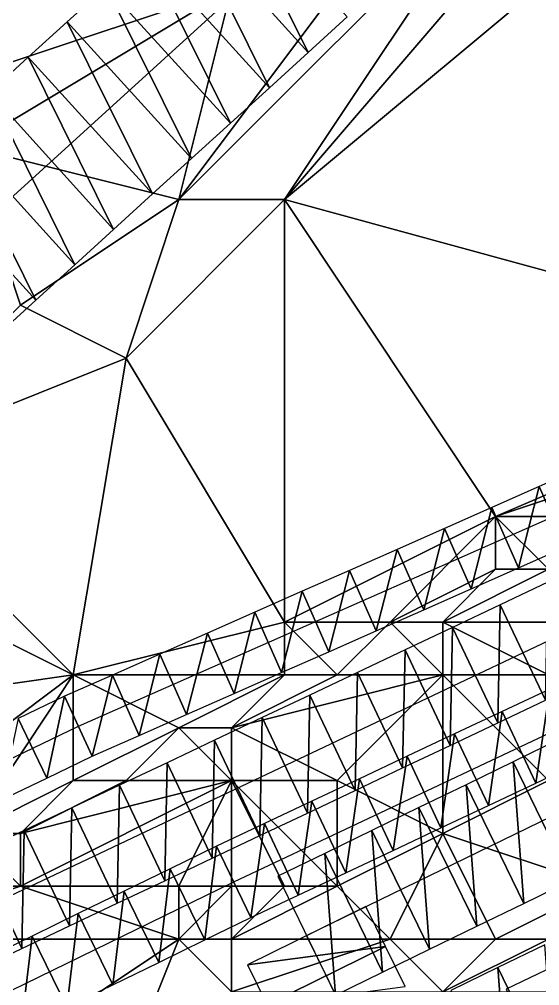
# Model space of a CAD drawing. Header units: metres. Extents: x -1103 to 901, y -902 to 905.
# Drawn here: x -344.04 to -324.33, y 60.23 to 96.83 of the extents above; entities that cross this region are included whole.
import ezdxf

# ---------------------------------------------------------------- set-up
doc = ezdxf.new("R2010")
doc.units = ezdxf.units.M
for name, color, linetype in [('OSM_PATH_AXES', 30, 'CONTINUOUS'), ('OSM_PATH_SURFACE', 30, 'CONTINUOUS'), ('OSM_ROAD_AXES', 2, 'CONTINUOUS'), ('OSM_ROAD_SURFACE', 9, 'CONTINUOUS'), ('OSM_TERRAIN', 3, 'CONTINUOUS')]:
    doc.layers.add(name, color=color, linetype=linetype)

msp = doc.modelspace()

# ---------------------------------------------------------------- linework, layer by layer
at = {"layer": 'OSM_PATH_AXES'}
msp.add_polyline3d([(-364.453, 59.153, 16.179), (-341.804, 70.058, 13.161), (-295.102, 90.683, 15.142), (-263.51, 105.447, 16.234), (-230.957, 122.599, 15.848), (-202.516, 135.793, 14.359), (-165.64, 145.503, 14.643), (-151.049, 149.34, 14.507), (-121.105, 157.215, 17.198), (-120.32, 157.425, 17.314), (-92.741, 166.36, 19.621), (-57.524, 175.683, 15.839), (-38.357, 180.704, 12.909), (-12.038, 188.18, 11.367), (16.216, 197.834, 13.39), (43.983, 204.945, 16.196), (54.55, 206.195, 16.411), (69.683, 208.506, 16.69), (127.826, 210.906, 16.029), (196.458, 197.69, 10.186)], dxfattribs=at)
at = {"layer": 'OSM_PATH_SURFACE'}
for points in [[(-323.336, 76.847, 13.014), (-322.55, 79.927, 13.542), (-324.346, 79.134, 13.431)], [(-325.133, 76.054, 13.021), (-324.346, 79.134, 13.431), (-326.143, 78.341, 13.32)], [(-325.133, 76.054, 13.021), (-323.336, 76.847, 13.014), (-324.346, 79.134, 13.431)], [(-326.929, 75.26, 13.053), (-326.143, 78.341, 13.32), (-327.939, 77.547, 13.289)], [(-326.929, 75.26, 13.053), (-325.133, 76.054, 13.021), (-326.143, 78.341, 13.32)], [(-328.725, 74.467, 13.063), (-327.939, 77.547, 13.289), (-329.735, 76.754, 13.26)], [(-328.725, 74.467, 13.063), (-326.929, 75.26, 13.053), (-327.939, 77.547, 13.289)], [(-330.521, 73.674, 13.032), (-329.735, 76.754, 13.26), (-331.531, 75.961, 13.231)], [(-330.521, 73.674, 13.032), (-328.725, 74.467, 13.063), (-329.735, 76.754, 13.26)], [(-332.317, 72.881, 12.796), (-331.531, 75.961, 13.231), (-333.327, 75.167, 13.202)], [(-332.317, 72.881, 12.796), (-330.521, 73.674, 13.032), (-331.531, 75.961, 13.231)], [(-334.114, 72.087, 13.071), (-333.327, 75.167, 13.202), (-335.124, 74.374, 13.172)], [(-334.114, 72.087, 13.071), (-332.317, 72.881, 12.796), (-333.327, 75.167, 13.202)], [(-335.91, 71.294, 13.088), (-335.124, 74.374, 13.172), (-336.92, 73.581, 13.17)], [(-335.91, 71.294, 13.088), (-334.114, 72.087, 13.071), (-335.124, 74.374, 13.172)], [(-337.706, 70.501, 13.104), (-336.92, 73.581, 13.17), (-338.716, 72.788, 13.171)], [(-337.706, 70.501, 13.104), (-335.91, 71.294, 13.088), (-336.92, 73.581, 13.17)], [(-339.502, 69.707, 13.156), (-338.716, 72.788, 13.171), (-340.512, 71.994, 13.205)], [(-339.502, 69.707, 13.156), (-337.706, 70.501, 13.104), (-338.716, 72.788, 13.171)], [(-341.28, 68.923, 13.228), (-340.512, 71.994, 13.205), (-342.327, 71.193, 13.268)], [(-341.28, 68.923, 13.228), (-339.502, 69.707, 13.156), (-340.512, 71.994, 13.205)], [(-343.004, 68.093, 13.342), (-342.327, 71.193, 13.268), (-344.088, 70.345, 13.451)], [(-343.004, 68.093, 13.342), (-341.28, 68.923, 13.228), (-342.327, 71.193, 13.268)], [(-344.746, 67.254, 13.488), (-343.004, 68.093, 13.342), (-344.088, 70.345, 13.451)]]:
    msp.add_3dface(points, dxfattribs=at)
at = {"layer": 'OSM_ROAD_AXES'}
for points in [[(-370.819, 47.165, 17.241), (-335.923, 64.163, 12.317), (-224.192, 116.849, 14.848), (-198.249, 125.232, 13.23), (-152.763, 138.735, 13.315), (-145.379, 140.891, 13.6), (-102.955, 153.311, 16.503), (-45.442, 167.599, 12.299), (-35.737, 170.397, 10.915), (4.521, 182.031, 11.083), (38.467, 191.453, 15.186), (65.748, 194.992, 16.796), (114.075, 197.646, 15.56), (161.506, 194.251, 12.963)], [(-402.908, 37.223, 20.81), (-369.836, 66.994, 16.965), (-359.047, 76.715, 15.212), (-244.012, 181.29, 16.961)], [(-402.908, 37.223, 20.81), (-384.471, 44.655, 19.757), (-234.815, 115.566, 15.266), (-198.127, 130.982, 13.763)], [(-333.159, 62.128, 11.757), (-226.171, 114.162, 14.56), (-223.186, 108.09, 13.762), (-330.175, 56.068, 11.234), (-333.159, 62.128, 11.757)]]:
    msp.add_polyline3d(points, dxfattribs=at)
at = {"layer": 'OSM_ROAD_SURFACE'}
for points in [[(-333.096, 95.576, 16.472), (-336.33, 102.097, 16.934), (-337.805, 100.756, 16.664)], [(-333.096, 95.576, 16.472), (-331.621, 96.917, 16.782), (-336.33, 102.097, 16.934)], [(-334.571, 94.236, 16.162), (-337.805, 100.756, 16.664), (-339.279, 99.415, 16.409)], [(-334.571, 94.236, 16.162), (-333.096, 95.576, 16.472), (-337.805, 100.756, 16.664)], [(-336.046, 92.895, 15.885), (-339.279, 99.415, 16.409), (-340.754, 98.075, 16.179)], [(-336.046, 92.895, 15.885), (-334.571, 94.236, 16.162), (-339.279, 99.415, 16.409)], [(-337.52, 91.554, 15.647), (-340.754, 98.075, 16.179), (-342.229, 96.734, 15.948)], [(-337.52, 91.554, 15.647), (-336.046, 92.895, 15.885), (-340.754, 98.075, 16.179)], [(-338.995, 90.214, 15.476), (-342.229, 96.734, 15.948), (-343.704, 95.393, 15.718)], [(-338.995, 90.214, 15.476), (-337.52, 91.554, 15.647), (-342.229, 96.734, 15.948)], [(-340.47, 88.873, 15.35), (-343.704, 95.393, 15.718), (-345.179, 94.053, 15.482)], [(-340.47, 88.873, 15.35), (-338.995, 90.214, 15.476), (-343.704, 95.393, 15.718)], [(-341.945, 87.532, 15.224), (-345.179, 94.053, 15.482), (-346.654, 92.712, 15.247)], [(-341.945, 87.532, 15.224), (-340.47, 88.873, 15.35), (-345.179, 94.053, 15.482)], [(-343.42, 86.191, 15.065), (-346.654, 92.712, 15.247), (-348.128, 91.371, 15.094)], [(-343.42, 86.191, 15.065), (-341.945, 87.532, 15.224), (-346.654, 92.712, 15.247)], [(-344.895, 84.851, 14.983), (-343.42, 86.191, 15.065), (-348.128, 91.371, 15.094)], [(-324.113, 71.041, 12.397), (-324.022, 75.51, 12.683), (-325.825, 74.656, 12.625)], [(-325.916, 70.187, 12.2), (-325.825, 74.656, 12.625), (-327.628, 73.801, 12.57)], [(-325.916, 70.187, 12.2), (-324.113, 71.041, 12.397), (-325.825, 74.656, 12.625)], [(-327.719, 69.332, 12.192), (-327.628, 73.801, 12.57), (-329.432, 72.947, 12.792)], [(-327.719, 69.332, 12.192), (-325.916, 70.187, 12.2), (-327.628, 73.801, 12.57)], [(-329.522, 68.478, 12.292), (-329.432, 72.947, 12.792), (-331.235, 72.093, 12.556)], [(-329.522, 68.478, 12.292), (-327.719, 69.332, 12.192), (-329.432, 72.947, 12.792)], [(-331.325, 67.624, 12.405), (-331.235, 72.093, 12.556), (-333.038, 71.238, 12.553)], [(-331.325, 67.624, 12.405), (-329.522, 68.478, 12.292), (-331.235, 72.093, 12.556)], [(-324.471, 67.905, 11.829), (-323.948, 71.468, 12.477), (-325.75, 70.619, 12.287)], [(-324.471, 67.905, 11.829), (-322.668, 68.755, 11.851), (-323.948, 71.468, 12.477)], [(-333.128, 66.769, 12.363), (-333.038, 71.238, 12.553), (-334.841, 70.384, 12.579)], [(-333.128, 66.769, 12.363), (-331.325, 67.624, 12.405), (-333.038, 71.238, 12.553)], [(-334.931, 65.915, 12.466), (-334.841, 70.384, 12.579), (-336.644, 69.53, 12.763)], [(-334.931, 65.915, 12.466), (-333.128, 66.769, 12.363), (-334.841, 70.384, 12.579)], [(-326.273, 67.055, 11.843), (-325.75, 70.619, 12.287), (-327.552, 69.769, 12.232)], [(-326.273, 67.055, 11.843), (-324.471, 67.905, 11.829), (-325.75, 70.619, 12.287)], [(-336.734, 65.061, 12.471), (-336.644, 69.53, 12.763), (-338.447, 68.675, 12.84)], [(-336.734, 65.061, 12.471), (-334.931, 65.915, 12.466), (-336.644, 69.53, 12.763)], [(-328.075, 66.206, 11.86), (-327.552, 69.769, 12.232), (-329.354, 68.919, 12.322)], [(-328.075, 66.206, 11.86), (-326.273, 67.055, 11.843), (-327.552, 69.769, 12.232)], [(-323.15, 64.216, 11.743), (-323.554, 69.58, 12.081), (-325.337, 68.713, 11.975)], [(-329.877, 65.356, 11.892), (-329.354, 68.919, 12.322), (-331.156, 68.069, 12.438)], [(-329.877, 65.356, 11.892), (-328.075, 66.206, 11.86), (-329.354, 68.919, 12.322)], [(-338.537, 64.206, 12.539), (-338.447, 68.675, 12.84), (-340.25, 67.821, 12.778)], [(-338.537, 64.206, 12.539), (-336.734, 65.061, 12.471), (-338.447, 68.675, 12.84)], [(-324.934, 63.349, 11.741), (-325.337, 68.713, 11.975), (-327.12, 67.845, 11.985)], [(-324.934, 63.349, 11.741), (-323.15, 64.216, 11.743), (-325.337, 68.713, 11.975)], [(-331.679, 64.506, 11.914), (-331.156, 68.069, 12.438), (-332.958, 67.219, 12.433)], [(-331.679, 64.506, 11.914), (-329.877, 65.356, 11.892), (-331.156, 68.069, 12.438)], [(-340.34, 63.352, 12.789), (-340.25, 67.821, 12.778), (-342.053, 66.967, 12.913)], [(-340.34, 63.352, 12.789), (-338.537, 64.206, 12.539), (-340.25, 67.821, 12.778)], [(-326.717, 62.482, 11.751), (-327.12, 67.845, 11.985), (-328.903, 66.978, 12.047)], [(-326.717, 62.482, 11.751), (-324.934, 63.349, 11.741), (-327.12, 67.845, 11.985)], [(-342.143, 62.498, 13.039), (-342.053, 66.967, 12.913), (-343.856, 66.112, 13.065)], [(-342.143, 62.498, 13.039), (-340.34, 63.352, 12.789), (-342.053, 66.967, 12.913)], [(-333.481, 63.656, 12.012), (-332.958, 67.219, 12.433), (-334.761, 66.37, 12.424)], [(-333.481, 63.656, 12.012), (-331.679, 64.506, 11.914), (-332.958, 67.219, 12.433)], [(-328.5, 61.615, 11.682), (-328.903, 66.978, 12.047), (-330.687, 66.111, 12.093)], [(-328.5, 61.615, 11.682), (-326.717, 62.482, 11.751), (-328.903, 66.978, 12.047)], [(-335.275, 62.811, 11.976), (-334.761, 66.37, 12.424), (-336.571, 65.516, 12.5)], [(-335.275, 62.811, 11.976), (-333.481, 63.656, 12.012), (-334.761, 66.37, 12.424)], [(-343.947, 61.643, 13.261), (-343.856, 66.112, 13.065), (-345.659, 65.258, 13.474)], [(-343.947, 61.643, 13.261), (-342.143, 62.498, 13.039), (-343.856, 66.112, 13.065)], [(-330.283, 60.747, 11.535), (-330.687, 66.111, 12.093), (-332.47, 65.244, 12.084)], [(-330.283, 60.747, 11.535), (-328.5, 61.615, 11.682), (-330.687, 66.111, 12.093)], [(-337.011, 61.965, 12.163), (-336.571, 65.516, 12.5), (-338.325, 64.662, 12.567)], [(-337.011, 61.965, 12.163), (-335.275, 62.811, 11.976), (-336.571, 65.516, 12.5)], [(-345.75, 60.789, 13.478), (-343.947, 61.643, 13.261), (-345.659, 65.258, 13.474)], [(-332.066, 59.88, 11.471), (-332.47, 65.244, 12.084), (-334.253, 64.377, 12.328)], [(-332.066, 59.88, 11.471), (-330.283, 60.747, 11.535), (-332.47, 65.244, 12.084)], [(-338.756, 61.115, 12.604), (-338.325, 64.662, 12.567), (-340.069, 63.812, 12.727)], [(-338.756, 61.115, 12.604), (-337.011, 61.965, 12.163), (-338.325, 64.662, 12.567)], [(-340.501, 60.265, 12.854), (-340.069, 63.812, 12.727), (-341.814, 62.962, 12.994)], [(-340.501, 60.265, 12.854), (-338.756, 61.115, 12.604), (-340.069, 63.812, 12.727)], [(-342.245, 59.415, 13.073), (-341.814, 62.962, 12.994), (-343.559, 62.112, 13.212)], [(-342.245, 59.415, 13.073), (-340.501, 60.265, 12.854), (-341.814, 62.962, 12.994)], [(-330.171, 61.718, 11.793), (-330.917, 63.233, 11.856), (-335.402, 61.024, 11.784)], [(-343.99, 58.565, 13.283), (-343.559, 62.112, 13.212), (-345.304, 61.262, 13.423)], [(-343.99, 58.565, 13.283), (-342.245, 59.415, 13.073), (-343.559, 62.112, 13.212)], [(-330.171, 61.718, 11.793), (-335.402, 61.024, 11.784), (-334.656, 59.509, 11.674)], [(-329.424, 60.203, 11.315), (-330.171, 61.718, 11.793), (-334.656, 59.509, 11.674)], [(-324.136, 61.785, 11.082), (-325.919, 60.917, 11.112), (-323.732, 56.421, 11.06)], [(-345.735, 57.715, 13.493), (-343.99, 58.565, 13.283), (-345.304, 61.262, 13.423)], [(-325.919, 60.917, 11.112), (-327.702, 60.05, 11.143), (-325.515, 55.554, 10.989)], [(-325.919, 60.917, 11.112), (-325.515, 55.554, 10.989), (-323.732, 56.421, 11.06)], [(-323.81, 60.963, 11.117), (-325.605, 60.106, 11.148), (-324.314, 57.399, 11.085)]]:
    msp.add_3dface(points, dxfattribs=at)
at = {"layer": 'OSM_TERRAIN'}
for points in [[(-312, 84, 14.02), (-310, 110, 18.431), (-334, 90, 15.116)], [(-334, 90, 15.116), (-310, 110, 18.431), (-322, 104, 18.27)], [(-334, 90, 15.116), (-322, 104, 18.27), (-326, 102, 17.916)], [(-336, 98, 16.017), (-342, 102, 16.918), (-354, 92, 15.219)], [(-354, 92, 15.219), (-342, 102, 16.918), (-346, 102, 16.668)], [(-334, 90, 15.116), (-326, 102, 17.916), (-338, 90, 15.481)], [(-338, 90, 15.481), (-326, 102, 17.916), (-332, 98, 16.538)], [(-346, 92, 15.04), (-336, 98, 16.017), (-354, 92, 15.219)], [(-338, 90, 15.481), (-336, 98, 16.017), (-346, 92, 15.04)], [(-338, 90, 15.481), (-332, 98, 16.538), (-336, 98, 16.017)], [(-350, 80, 14.732), (-344, 86, 15.007), (-346, 92, 15.04)], [(-346, 92, 15.04), (-344, 86, 15.007), (-338, 90, 15.481)], [(-344, 86, 15.007), (-340, 84, 14.402), (-338, 90, 15.481)], [(-340, 84, 14.402), (-334, 74, 12.996), (-334, 90, 15.116)], [(-340, 84, 14.402), (-334, 90, 15.116), (-338, 90, 15.481)], [(-334, 74, 12.996), (-326, 78, 13.186), (-334, 90, 15.116)], [(-326, 78, 13.186), (-312, 84, 14.02), (-334, 90, 15.116)], [(-350, 80, 14.732), (-340, 84, 14.402), (-344, 86, 15.007)], [(-350, 80, 14.732), (-342, 72, 13.157), (-340, 84, 14.402)], [(-342, 72, 13.157), (-334, 74, 12.996), (-340, 84, 14.402)], [(-326, 78, 13.186), (-320, 80, 13.45), (-312, 84, 14.02)], [(-342, 72, 13.157), (-350, 80, 14.732), (-354, 78, 14.817)], [(-320, 78, 13.405), (-320, 80, 13.45), (-326, 78, 13.186)], [(-356, 70, 14.593), (-342, 72, 13.157), (-354, 78, 14.817)], [(-334, 74, 12.996), (-330, 74, 13.046), (-326, 78, 13.186)], [(-330, 74, 13.046), (-326, 76, 13.16), (-326, 78, 13.186)], [(-326, 76, 13.16), (-324, 76, 12.653), (-326, 78, 13.186)], [(-324, 76, 12.653), (-320, 78, 13.405), (-326, 78, 13.186)], [(-330, 74, 13.046), (-328, 74, 12.519), (-326, 76, 13.16)], [(-328, 74, 12.519), (-324, 76, 12.653), (-326, 76, 13.16)], [(-328, 74, 12.519), (-322, 74, 12.6), (-324, 76, 12.653)], [(-342, 72, 13.157), (-334, 72, 12.988), (-334, 74, 12.996)], [(-334, 72, 12.988), (-332, 72, 12.483), (-334, 74, 12.996)], [(-332, 72, 12.483), (-330, 74, 13.046), (-334, 74, 12.996)], [(-332, 72, 12.483), (-328, 72, 12.464), (-330, 74, 13.046)], [(-328, 72, 12.464), (-328, 74, 12.519), (-330, 74, 13.046)], [(-328, 72, 12.464), (-324, 72, 12.534), (-328, 74, 12.519)], [(-324, 72, 12.534), (-322, 74, 12.6), (-328, 74, 12.519)], [(-350, 66, 13.984), (-342, 72, 13.157), (-356, 70, 14.593)], [(-350, 66, 13.984), (-346, 66, 13.518), (-342, 72, 13.157)], [(-346, 66, 13.518), (-342, 68, 13.182), (-342, 72, 13.157)], [(-342, 68, 13.182), (-338, 70, 13.016), (-342, 72, 13.157)], [(-338, 70, 13.016), (-334, 72, 12.988), (-342, 72, 13.157)], [(-338, 70, 13.016), (-336, 70, 12.542), (-334, 72, 12.988)], [(-332, 68, 12.48), (-328, 72, 12.464), (-336, 70, 12.542)], [(-336, 70, 12.542), (-332, 72, 12.483), (-334, 72, 12.988)], [(-336, 70, 12.542), (-328, 72, 12.464), (-332, 72, 12.483)], [(-332, 68, 12.48), (-328, 66, 11.778), (-328, 72, 12.464)], [(-328, 66, 11.778), (-324, 68, 11.761), (-328, 72, 12.464)], [(-324, 68, 11.761), (-324, 72, 12.534), (-328, 72, 12.464)], [(-340, 68, 12.702), (-338, 70, 13.016), (-342, 68, 13.182)], [(-340, 68, 12.702), (-336, 68, 12.62), (-338, 70, 13.016)], [(-336, 68, 12.62), (-336, 70, 12.542), (-338, 70, 13.016)], [(-336, 68, 12.62), (-332, 68, 12.48), (-336, 70, 12.542)], [(-346, 66, 13.518), (-344, 66, 13.013), (-342, 68, 13.182)], [(-344, 64, 13.185), (-336, 68, 12.62), (-344, 66, 13.013)], [(-344, 64, 13.185), (-338, 64, 12.392), (-336, 68, 12.62)], [(-344, 66, 13.013), (-336, 68, 12.62), (-340, 68, 12.702)], [(-344, 66, 13.013), (-340, 68, 12.702), (-342, 68, 13.182)], [(-338, 64, 12.392), (-336, 64, 12.307), (-336, 68, 12.62)], [(-336, 64, 12.307), (-334, 64, 12.24), (-336, 68, 12.62)], [(-334, 64, 12.24), (-332, 64, 11.809), (-336, 68, 12.62)], [(-332, 64, 11.809), (-332, 68, 12.48), (-336, 68, 12.62)], [(-332, 64, 11.809), (-328, 66, 11.778), (-332, 68, 12.48)], [(-328, 66, 11.778), (-322, 64, 11.678), (-324, 68, 11.761)], [(-348, 64, 13.485), (-344, 64, 13.185), (-346, 66, 13.518)], [(-344, 64, 13.185), (-344, 66, 13.013), (-346, 66, 13.518)], [(-330, 62, 11.807), (-328, 66, 11.778), (-332, 64, 11.809)], [(-330, 62, 11.807), (-326, 62, 11.672), (-328, 66, 11.778)], [(-326, 62, 11.672), (-322, 64, 11.678), (-328, 66, 11.778)], [(-326, 54, 10.562), (-302, 42, 9.04), (-304, 66, 11.417)], [(-326, 54, 10.562), (-304, 66, 11.417), (-312, 62, 10.972)], [(-350, 62, 13.922), (-338, 62, 12.509), (-344, 64, 13.185)], [(-350, 62, 13.922), (-344, 64, 13.185), (-348, 64, 13.485)], [(-338, 62, 12.509), (-338, 64, 12.392), (-344, 64, 13.185)], [(-338, 62, 12.509), (-336, 62, 11.707), (-336, 64, 12.307)], [(-338, 62, 12.509), (-336, 64, 12.307), (-338, 64, 12.392)], [(-336, 62, 11.707), (-334, 64, 12.24), (-336, 64, 12.307)], [(-336, 62, 11.707), (-332, 64, 11.809), (-334, 64, 12.24)], [(-336, 62, 11.707), (-330, 62, 11.807), (-332, 64, 11.809)], [(-326, 62, 11.672), (-324, 62, 11.023), (-322, 64, 11.678)], [(-350, 54, 13.965), (-342, 52, 12.087), (-338, 62, 12.509)], [(-350, 54, 13.965), (-338, 62, 12.509), (-350, 62, 13.922)], [(-342, 52, 12.087), (-336, 60, 11.741), (-338, 62, 12.509)], [(-336, 60, 11.741), (-336, 62, 11.707), (-338, 62, 12.509)], [(-336, 60, 11.741), (-328, 60, 11.095), (-330, 62, 11.807)], [(-336, 60, 11.741), (-330, 62, 11.807), (-336, 62, 11.707)], [(-328, 60, 11.095), (-326, 62, 11.672), (-330, 62, 11.807)], [(-328, 60, 11.095), (-318, 60, 11.127), (-324, 62, 11.023)], [(-328, 60, 11.095), (-324, 62, 11.023), (-326, 62, 11.672)], [(-326, 54, 10.562), (-312, 62, 10.972), (-316, 60, 10.759)]]:
    msp.add_3dface(points, dxfattribs=at)

doc.saveas('drawing.dxf')
